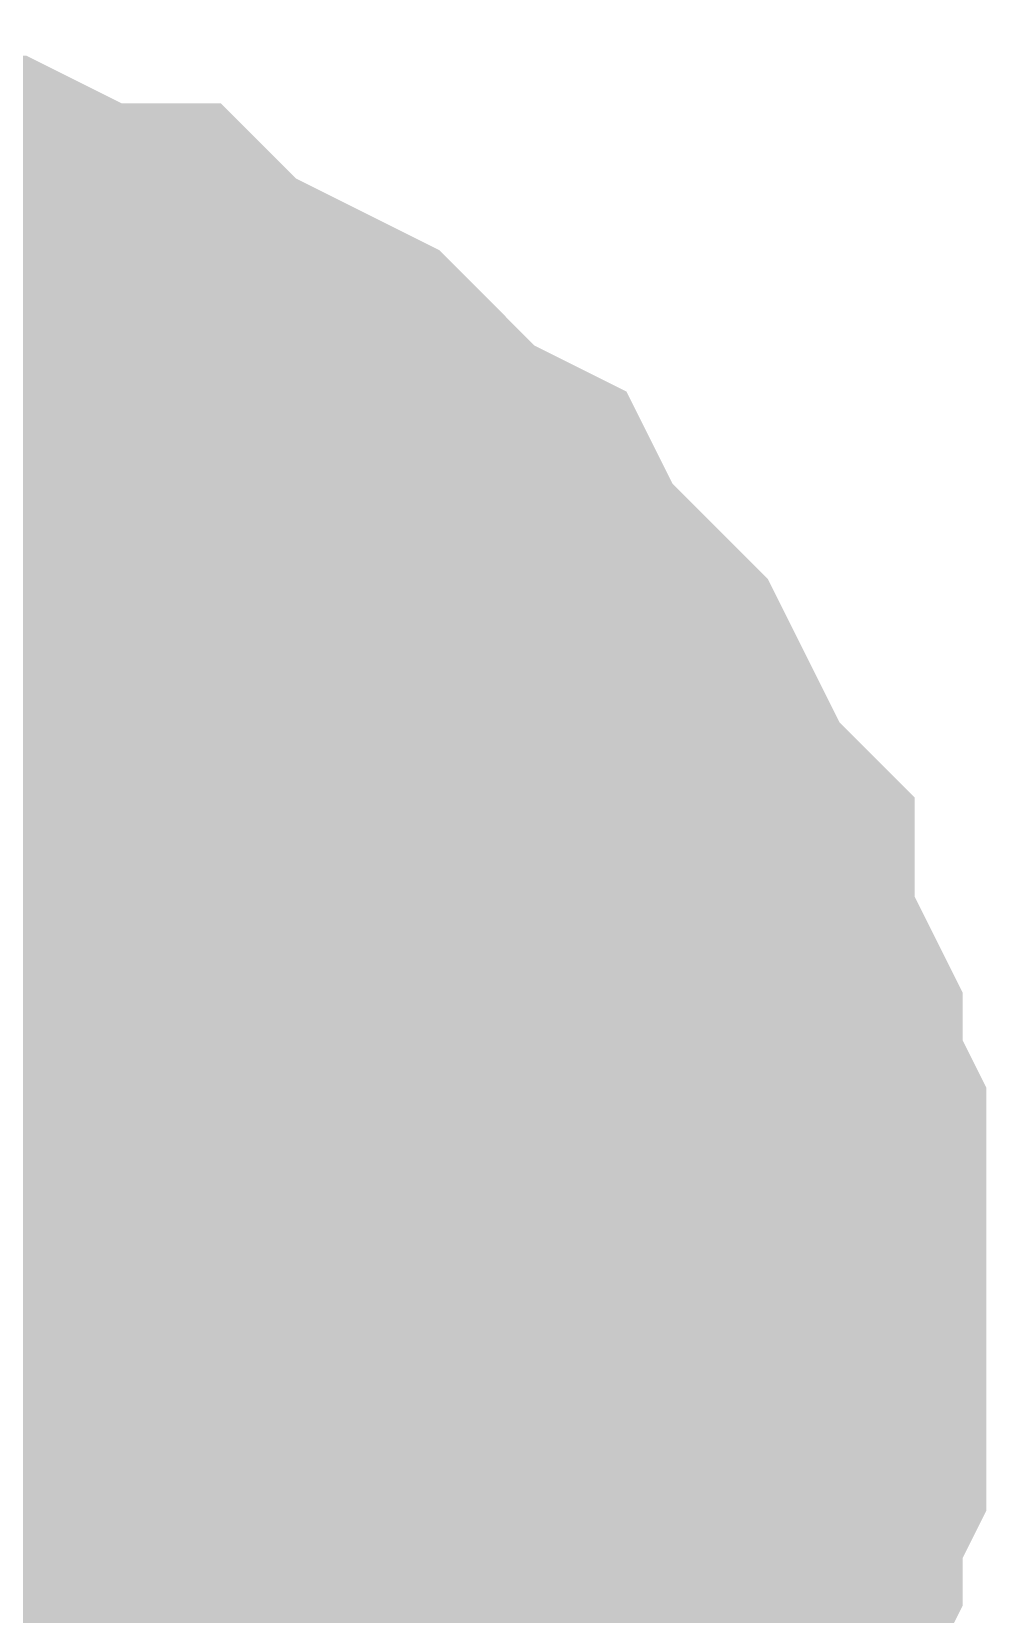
# Model space of a CAD drawing. Header units: inches. Extents: x 0 to 569, y 0 to 432.
# Drawn here: x 23.032 to 23.528, y 136.994 to 137.816 of the extents above; entities that cross this region are included whole.
import ezdxf

# ---------------------------------------------------------------- set-up
doc = ezdxf.new("R2010")
doc.units = ezdxf.units.IN
doc.layers.add('Sheet', color=255, linetype='Continuous')

msp = doc.modelspace()

# ---------------------------------------------------------------- linework, layer by layer
at = {"layer": 'Sheet'}
for points in [[(22.86992, 137.66602, 0.29972, 0.29972, 0), (22.89473, 137.66602, 0.29972, 0.29972, 0), (22.91953, 137.66602, 0.29972, 0.29972, 0), (22.94434, 137.66602, 0.29972, 0.29972, 0), (22.96914, 137.65361, 0.29972, 0.29972, 0), (22.99395, 137.65361, 0.29972, 0.29972, 0), (23.01875, 137.64121, 0.29972, 0.29972, 0), (23.04355, 137.62881, 0.29972, 0.29972, 0), (23.06836, 137.62881, 0.29972, 0.29972, 0), (23.08076, 137.61641, 0.29972, 0.29972, 0), (23.10557, 137.604, 0.29972, 0.29972, 0), (23.13037, 137.5916, 0.29972, 0.29972, 0), (23.15518, 137.5792, 0.29972, 0.29972, 0), (23.16758, 137.5668, 0.29972, 0.29972, 0), (23.19238, 137.54199, 0.29972, 0.29972, 0), (23.20479, 137.52959, 0.29972, 0.29972, 0), (23.22959, 137.51719, 0.29972, 0.29972, 0), (23.24199, 137.49238, 0.29972, 0.29972, 0), (23.25439, 137.47998, 0.29972, 0.29972, 0), (23.2792, 137.45518, 0.29972, 0.29972, 0), (23.2916, 137.44277, 0.29972, 0.29972, 0), (23.304, 137.41797, 0.29972, 0.29972, 0), (23.31641, 137.39316, 0.29972, 0.29972, 0), (23.32881, 137.36836, 0.29972, 0.29972, 0), (23.34121, 137.35596, 0.29972, 0.29972, 0), (23.34121, 137.33115, 0.29972, 0.29972, 0), (23.35361, 137.30635, 0.29972, 0.29972, 0), (23.36602, 137.28154, 0.29972, 0.29972, 0), (23.36602, 137.25674, 0.29972, 0.29972, 0), (23.37842, 137.23193, 0.29972, 0.29972, 0), (23.37842, 137.20713, 0.29972, 0.29972, 0), (23.37842, 137.18232, 0.29972, 0.29972, 0), (23.37842, 137.15752, 0.29972, 0.29972, 0)], [(22.86992, 137.66602, 0.29972, 0.29972, 0), (22.89473, 137.66602, 0.29972, 0.29972, 0), (22.91953, 137.66602, 0.29972, 0.29972, 0), (22.94434, 137.66602, 0.29972, 0.29972, 0), (22.96914, 137.65361, 0.29972, 0.29972, 0), (22.99395, 137.65361, 0.29972, 0.29972, 0), (23.01875, 137.64121, 0.29972, 0.29972, 0), (23.04355, 137.62881, 0.29972, 0.29972, 0), (23.06836, 137.62881, 0.29972, 0.29972, 0), (23.08076, 137.61641, 0.29972, 0.29972, 0), (23.10557, 137.604, 0.29972, 0.29972, 0), (23.13037, 137.5916, 0.29972, 0.29972, 0), (23.15518, 137.5792, 0.29972, 0.29972, 0), (23.16758, 137.5668, 0.29972, 0.29972, 0), (23.19238, 137.54199, 0.29972, 0.29972, 0), (23.20479, 137.52959, 0.29972, 0.29972, 0), (23.22959, 137.51719, 0.29972, 0.29972, 0), (23.24199, 137.49238, 0.29972, 0.29972, 0), (23.25439, 137.47998, 0.29972, 0.29972, 0), (23.2792, 137.45518, 0.29972, 0.29972, 0), (23.2916, 137.44277, 0.29972, 0.29972, 0), (23.304, 137.41797, 0.29972, 0.29972, 0), (23.31641, 137.39316, 0.29972, 0.29972, 0), (23.32881, 137.36836, 0.29972, 0.29972, 0), (23.34121, 137.35596, 0.29972, 0.29972, 0), (23.34121, 137.33115, 0.29972, 0.29972, 0), (23.35361, 137.30635, 0.29972, 0.29972, 0), (23.36602, 137.28154, 0.29972, 0.29972, 0), (23.36602, 137.25674, 0.29972, 0.29972, 0), (23.37842, 137.23193, 0.29972, 0.29972, 0), (23.37842, 137.20713, 0.29972, 0.29972, 0), (23.37842, 137.18232, 0.29972, 0.29972, 0), (23.37842, 137.15752, 0.29972, 0.29972, 0)], [(22.86992, 137.66602, 0.29972, 0.29972, 0), (22.89473, 137.66602, 0.29972, 0.29972, 0), (22.91953, 137.66602, 0.29972, 0.29972, 0), (22.94434, 137.66602, 0.29972, 0.29972, 0), (22.96914, 137.65361, 0.29972, 0.29972, 0), (22.99395, 137.65361, 0.29972, 0.29972, 0), (23.01875, 137.64121, 0.29972, 0.29972, 0), (23.04355, 137.62881, 0.29972, 0.29972, 0), (23.06836, 137.62881, 0.29972, 0.29972, 0), (23.08076, 137.61641, 0.29972, 0.29972, 0), (23.10557, 137.604, 0.29972, 0.29972, 0), (23.13037, 137.5916, 0.29972, 0.29972, 0), (23.15518, 137.5792, 0.29972, 0.29972, 0), (23.16758, 137.5668, 0.29972, 0.29972, 0), (23.19238, 137.54199, 0.29972, 0.29972, 0), (23.20479, 137.52959, 0.29972, 0.29972, 0), (23.22959, 137.51719, 0.29972, 0.29972, 0), (23.24199, 137.49238, 0.29972, 0.29972, 0), (23.25439, 137.47998, 0.29972, 0.29972, 0), (23.2792, 137.45518, 0.29972, 0.29972, 0), (23.2916, 137.44277, 0.29972, 0.29972, 0), (23.304, 137.41797, 0.29972, 0.29972, 0), (23.31641, 137.39316, 0.29972, 0.29972, 0), (23.32881, 137.36836, 0.29972, 0.29972, 0), (23.34121, 137.35596, 0.29972, 0.29972, 0), (23.34121, 137.33115, 0.29972, 0.29972, 0), (23.35361, 137.30635, 0.29972, 0.29972, 0), (23.36602, 137.28154, 0.29972, 0.29972, 0), (23.36602, 137.25674, 0.29972, 0.29972, 0), (23.37842, 137.23193, 0.29972, 0.29972, 0), (23.37842, 137.20713, 0.29972, 0.29972, 0), (23.37842, 137.18232, 0.29972, 0.29972, 0), (23.37842, 137.15752, 0.29972, 0.29972, 0)], [(22.86992, 137.66602, 0.29972, 0.29972, 0), (22.89473, 137.66602, 0.29972, 0.29972, 0), (22.91953, 137.66602, 0.29972, 0.29972, 0), (22.94434, 137.66602, 0.29972, 0.29972, 0), (22.96914, 137.65361, 0.29972, 0.29972, 0), (22.99395, 137.65361, 0.29972, 0.29972, 0), (23.01875, 137.64121, 0.29972, 0.29972, 0), (23.04355, 137.62881, 0.29972, 0.29972, 0), (23.06836, 137.62881, 0.29972, 0.29972, 0), (23.08076, 137.61641, 0.29972, 0.29972, 0), (23.10557, 137.604, 0.29972, 0.29972, 0), (23.13037, 137.5916, 0.29972, 0.29972, 0), (23.15518, 137.5792, 0.29972, 0.29972, 0), (23.16758, 137.5668, 0.29972, 0.29972, 0), (23.19238, 137.54199, 0.29972, 0.29972, 0), (23.20479, 137.52959, 0.29972, 0.29972, 0), (23.22959, 137.51719, 0.29972, 0.29972, 0), (23.24199, 137.49238, 0.29972, 0.29972, 0), (23.25439, 137.47998, 0.29972, 0.29972, 0), (23.2792, 137.45518, 0.29972, 0.29972, 0), (23.2916, 137.44277, 0.29972, 0.29972, 0), (23.304, 137.41797, 0.29972, 0.29972, 0), (23.31641, 137.39316, 0.29972, 0.29972, 0), (23.32881, 137.36836, 0.29972, 0.29972, 0), (23.34121, 137.35596, 0.29972, 0.29972, 0), (23.34121, 137.33115, 0.29972, 0.29972, 0), (23.35361, 137.30635, 0.29972, 0.29972, 0), (23.36602, 137.28154, 0.29972, 0.29972, 0), (23.36602, 137.25674, 0.29972, 0.29972, 0), (23.37842, 137.23193, 0.29972, 0.29972, 0), (23.37842, 137.20713, 0.29972, 0.29972, 0), (23.37842, 137.18232, 0.29972, 0.29972, 0), (23.37842, 137.15752, 0.29972, 0.29972, 0)], [(22.86992, 137.66602, 0.29972, 0.29972, 0), (22.89473, 137.66602, 0.29972, 0.29972, 0), (22.91953, 137.66602, 0.29972, 0.29972, 0), (22.94434, 137.66602, 0.29972, 0.29972, 0), (22.96914, 137.65361, 0.29972, 0.29972, 0), (22.99395, 137.65361, 0.29972, 0.29972, 0), (23.01875, 137.64121, 0.29972, 0.29972, 0), (23.04355, 137.62881, 0.29972, 0.29972, 0), (23.06836, 137.62881, 0.29972, 0.29972, 0), (23.08076, 137.61641, 0.29972, 0.29972, 0), (23.10557, 137.604, 0.29972, 0.29972, 0), (23.13037, 137.5916, 0.29972, 0.29972, 0), (23.15518, 137.5792, 0.29972, 0.29972, 0), (23.16758, 137.5668, 0.29972, 0.29972, 0), (23.19238, 137.54199, 0.29972, 0.29972, 0), (23.20479, 137.52959, 0.29972, 0.29972, 0), (23.22959, 137.51719, 0.29972, 0.29972, 0), (23.24199, 137.49238, 0.29972, 0.29972, 0), (23.25439, 137.47998, 0.29972, 0.29972, 0), (23.2792, 137.45518, 0.29972, 0.29972, 0), (23.2916, 137.44277, 0.29972, 0.29972, 0), (23.304, 137.41797, 0.29972, 0.29972, 0), (23.31641, 137.39316, 0.29972, 0.29972, 0), (23.32881, 137.36836, 0.29972, 0.29972, 0), (23.34121, 137.35596, 0.29972, 0.29972, 0), (23.34121, 137.33115, 0.29972, 0.29972, 0), (23.35361, 137.30635, 0.29972, 0.29972, 0), (23.36602, 137.28154, 0.29972, 0.29972, 0), (23.36602, 137.25674, 0.29972, 0.29972, 0), (23.37842, 137.23193, 0.29972, 0.29972, 0), (23.37842, 137.20713, 0.29972, 0.29972, 0), (23.37842, 137.18232, 0.29972, 0.29972, 0), (23.37842, 137.15752, 0.29972, 0.29972, 0)], [(22.96914, 137.65361, 0.09906, 0.09906, 0), (22.99395, 137.65361, 0.09906, 0.09906, 0), (23.01875, 137.64121, 0.09906, 0.09906, 0), (23.04355, 137.62881, 0.09906, 0.09906, 0), (23.06836, 137.62881, 0.09906, 0.09906, 0), (23.08076, 137.61641, 0.09906, 0.09906, 0), (23.10557, 137.604, 0.09906, 0.09906, 0), (23.13037, 137.5916, 0.09906, 0.09906, 0), (23.15518, 137.5792, 0.09906, 0.09906, 0), (23.16758, 137.5668, 0.09906, 0.09906, 0), (23.19238, 137.54199, 0.09906, 0.09906, 0), (23.20479, 137.52959, 0.09906, 0.09906, 0), (23.22959, 137.51719, 0.09906, 0.09906, 0), (23.24199, 137.49238, 0.09906, 0.09906, 0), (23.25439, 137.47998, 0.09906, 0.09906, 0), (23.2792, 137.45518, 0.09906, 0.09906, 0), (23.2916, 137.44277, 0.09906, 0.09906, 0), (23.304, 137.41797, 0.09906, 0.09906, 0), (23.31641, 137.39316, 0.09906, 0.09906, 0), (23.32881, 137.36836, 0.09906, 0.09906, 0), (23.34121, 137.35596, 0.09906, 0.09906, 0), (23.34121, 137.33115, 0.09906, 0.09906, 0), (23.35361, 137.30635, 0.09906, 0.09906, 0), (23.36602, 137.28154, 0.09906, 0.09906, 0), (23.36602, 137.25674, 0.09906, 0.09906, 0), (23.37842, 137.23193, 0.09906, 0.09906, 0), (23.37842, 137.20713, 0.09906, 0.09906, 0), (23.37842, 137.18232, 0.09906, 0.09906, 0), (23.37842, 137.15752, 0.09906, 0.09906, 0)], [(22.96914, 137.65361, 0.09906, 0.09906, 0), (22.99395, 137.65361, 0.09906, 0.09906, 0), (23.01875, 137.64121, 0.09906, 0.09906, 0), (23.04355, 137.62881, 0.09906, 0.09906, 0), (23.06836, 137.62881, 0.09906, 0.09906, 0), (23.08076, 137.61641, 0.09906, 0.09906, 0), (23.10557, 137.604, 0.09906, 0.09906, 0), (23.13037, 137.5916, 0.09906, 0.09906, 0), (23.15518, 137.5792, 0.09906, 0.09906, 0), (23.16758, 137.5668, 0.09906, 0.09906, 0), (23.19238, 137.54199, 0.09906, 0.09906, 0), (23.20479, 137.52959, 0.09906, 0.09906, 0), (23.22959, 137.51719, 0.09906, 0.09906, 0), (23.24199, 137.49238, 0.09906, 0.09906, 0), (23.25439, 137.47998, 0.09906, 0.09906, 0), (23.2792, 137.45518, 0.09906, 0.09906, 0), (23.2916, 137.44277, 0.09906, 0.09906, 0), (23.304, 137.41797, 0.09906, 0.09906, 0), (23.31641, 137.39316, 0.09906, 0.09906, 0), (23.32881, 137.36836, 0.09906, 0.09906, 0), (23.34121, 137.35596, 0.09906, 0.09906, 0), (23.34121, 137.33115, 0.09906, 0.09906, 0), (23.35361, 137.30635, 0.09906, 0.09906, 0), (23.36602, 137.28154, 0.09906, 0.09906, 0), (23.36602, 137.25674, 0.09906, 0.09906, 0), (23.37842, 137.23193, 0.09906, 0.09906, 0), (23.37842, 137.20713, 0.09906, 0.09906, 0), (23.37842, 137.18232, 0.09906, 0.09906, 0), (23.37842, 137.15752, 0.09906, 0.09906, 0)], [(22.96914, 137.65361, 0.09906, 0.09906, 0), (22.99395, 137.65361, 0.09906, 0.09906, 0), (23.01875, 137.64121, 0.09906, 0.09906, 0), (23.04355, 137.62881, 0.09906, 0.09906, 0), (23.06836, 137.62881, 0.09906, 0.09906, 0), (23.08076, 137.61641, 0.09906, 0.09906, 0), (23.10557, 137.604, 0.09906, 0.09906, 0), (23.13037, 137.5916, 0.09906, 0.09906, 0), (23.15518, 137.5792, 0.09906, 0.09906, 0), (23.16758, 137.5668, 0.09906, 0.09906, 0), (23.19238, 137.54199, 0.09906, 0.09906, 0), (23.20479, 137.52959, 0.09906, 0.09906, 0), (23.22959, 137.51719, 0.09906, 0.09906, 0), (23.24199, 137.49238, 0.09906, 0.09906, 0), (23.25439, 137.47998, 0.09906, 0.09906, 0), (23.2792, 137.45518, 0.09906, 0.09906, 0), (23.2916, 137.44277, 0.09906, 0.09906, 0), (23.304, 137.41797, 0.09906, 0.09906, 0), (23.31641, 137.39316, 0.09906, 0.09906, 0), (23.32881, 137.36836, 0.09906, 0.09906, 0), (23.34121, 137.35596, 0.09906, 0.09906, 0), (23.34121, 137.33115, 0.09906, 0.09906, 0), (23.35361, 137.30635, 0.09906, 0.09906, 0), (23.36602, 137.28154, 0.09906, 0.09906, 0), (23.36602, 137.25674, 0.09906, 0.09906, 0), (23.37842, 137.23193, 0.09906, 0.09906, 0), (23.37842, 137.20713, 0.09906, 0.09906, 0), (23.37842, 137.18232, 0.09906, 0.09906, 0), (23.37842, 137.15752, 0.09906, 0.09906, 0)], [(22.96914, 137.65361, 0.09906, 0.09906, 0), (22.99395, 137.65361, 0.09906, 0.09906, 0), (23.01875, 137.64121, 0.09906, 0.09906, 0), (23.04355, 137.62881, 0.09906, 0.09906, 0), (23.06836, 137.62881, 0.09906, 0.09906, 0), (23.08076, 137.61641, 0.09906, 0.09906, 0), (23.10557, 137.604, 0.09906, 0.09906, 0), (23.13037, 137.5916, 0.09906, 0.09906, 0), (23.15518, 137.5792, 0.09906, 0.09906, 0), (23.16758, 137.5668, 0.09906, 0.09906, 0), (23.19238, 137.54199, 0.09906, 0.09906, 0), (23.20479, 137.52959, 0.09906, 0.09906, 0), (23.22959, 137.51719, 0.09906, 0.09906, 0), (23.24199, 137.49238, 0.09906, 0.09906, 0), (23.25439, 137.47998, 0.09906, 0.09906, 0), (23.2792, 137.45518, 0.09906, 0.09906, 0), (23.2916, 137.44277, 0.09906, 0.09906, 0), (23.304, 137.41797, 0.09906, 0.09906, 0), (23.31641, 137.39316, 0.09906, 0.09906, 0), (23.32881, 137.36836, 0.09906, 0.09906, 0), (23.34121, 137.35596, 0.09906, 0.09906, 0), (23.34121, 137.33115, 0.09906, 0.09906, 0), (23.35361, 137.30635, 0.09906, 0.09906, 0), (23.36602, 137.28154, 0.09906, 0.09906, 0), (23.36602, 137.25674, 0.09906, 0.09906, 0), (23.37842, 137.23193, 0.09906, 0.09906, 0), (23.37842, 137.20713, 0.09906, 0.09906, 0), (23.37842, 137.18232, 0.09906, 0.09906, 0), (23.37842, 137.15752, 0.09906, 0.09906, 0)], [(22.96914, 137.65361, 0.09906, 0.09906, 0), (22.99395, 137.65361, 0.09906, 0.09906, 0), (23.01875, 137.64121, 0.09906, 0.09906, 0), (23.04355, 137.62881, 0.09906, 0.09906, 0), (23.06836, 137.62881, 0.09906, 0.09906, 0), (23.08076, 137.61641, 0.09906, 0.09906, 0), (23.10557, 137.604, 0.09906, 0.09906, 0), (23.13037, 137.5916, 0.09906, 0.09906, 0), (23.15518, 137.5792, 0.09906, 0.09906, 0), (23.16758, 137.5668, 0.09906, 0.09906, 0), (23.19238, 137.54199, 0.09906, 0.09906, 0), (23.20479, 137.52959, 0.09906, 0.09906, 0), (23.22959, 137.51719, 0.09906, 0.09906, 0), (23.24199, 137.49238, 0.09906, 0.09906, 0), (23.25439, 137.47998, 0.09906, 0.09906, 0), (23.2792, 137.45518, 0.09906, 0.09906, 0), (23.2916, 137.44277, 0.09906, 0.09906, 0), (23.304, 137.41797, 0.09906, 0.09906, 0), (23.31641, 137.39316, 0.09906, 0.09906, 0), (23.32881, 137.36836, 0.09906, 0.09906, 0), (23.34121, 137.35596, 0.09906, 0.09906, 0), (23.34121, 137.33115, 0.09906, 0.09906, 0), (23.35361, 137.30635, 0.09906, 0.09906, 0), (23.36602, 137.28154, 0.09906, 0.09906, 0), (23.36602, 137.25674, 0.09906, 0.09906, 0), (23.37842, 137.23193, 0.09906, 0.09906, 0), (23.37842, 137.20713, 0.09906, 0.09906, 0), (23.37842, 137.18232, 0.09906, 0.09906, 0), (23.37842, 137.15752, 0.09906, 0.09906, 0)], [(23.37842, 137.15752, 0.29972, 0.29972, 0), (23.37842, 137.13271, 0.29972, 0.29972, 0), (23.37842, 137.10791, 0.29972, 0.29972, 0), (23.37842, 137.08311, 0.29972, 0.29972, 0), (23.36602, 137.0583, 0.29972, 0.29972, 0), (23.36602, 137.0335, 0.29972, 0.29972, 0), (23.35361, 137.00869, 0.29972, 0.29972, 0), (23.34121, 136.98389, 0.29972, 0.29972, 0), (23.34121, 136.95908, 0.29972, 0.29972, 0), (23.32881, 136.93428, 0.29972, 0.29972, 0), (23.31641, 136.90947, 0.29972, 0.29972, 0), (23.304, 136.89707, 0.29972, 0.29972, 0), (23.2916, 136.87227, 0.29972, 0.29972, 0), (23.2792, 136.84746, 0.29972, 0.29972, 0), (23.25439, 136.83506, 0.29972, 0.29972, 0)], [(23.37842, 137.15752, 0.29972, 0.29972, 0), (23.37842, 137.13271, 0.29972, 0.29972, 0), (23.37842, 137.10791, 0.29972, 0.29972, 0), (23.37842, 137.08311, 0.29972, 0.29972, 0), (23.36602, 137.0583, 0.29972, 0.29972, 0), (23.36602, 137.0335, 0.29972, 0.29972, 0), (23.35361, 137.00869, 0.29972, 0.29972, 0), (23.34121, 136.98389, 0.29972, 0.29972, 0), (23.34121, 136.95908, 0.29972, 0.29972, 0), (23.32881, 136.93428, 0.29972, 0.29972, 0), (23.31641, 136.90947, 0.29972, 0.29972, 0), (23.304, 136.89707, 0.29972, 0.29972, 0), (23.2916, 136.87227, 0.29972, 0.29972, 0), (23.2792, 136.84746, 0.29972, 0.29972, 0), (23.25439, 136.83506, 0.29972, 0.29972, 0)], [(23.37842, 137.15752, 0.29972, 0.29972, 0), (23.37842, 137.13271, 0.29972, 0.29972, 0), (23.37842, 137.10791, 0.29972, 0.29972, 0), (23.37842, 137.08311, 0.29972, 0.29972, 0), (23.36602, 137.0583, 0.29972, 0.29972, 0), (23.36602, 137.0335, 0.29972, 0.29972, 0), (23.35361, 137.00869, 0.29972, 0.29972, 0), (23.34121, 136.98389, 0.29972, 0.29972, 0), (23.34121, 136.95908, 0.29972, 0.29972, 0), (23.32881, 136.93428, 0.29972, 0.29972, 0), (23.31641, 136.90947, 0.29972, 0.29972, 0), (23.304, 136.89707, 0.29972, 0.29972, 0), (23.2916, 136.87227, 0.29972, 0.29972, 0), (23.2792, 136.84746, 0.29972, 0.29972, 0), (23.25439, 136.83506, 0.29972, 0.29972, 0)], [(23.37842, 137.15752, 0.29972, 0.29972, 0), (23.37842, 137.13271, 0.29972, 0.29972, 0), (23.37842, 137.10791, 0.29972, 0.29972, 0), (23.37842, 137.08311, 0.29972, 0.29972, 0), (23.36602, 137.0583, 0.29972, 0.29972, 0), (23.36602, 137.0335, 0.29972, 0.29972, 0), (23.35361, 137.00869, 0.29972, 0.29972, 0), (23.34121, 136.98389, 0.29972, 0.29972, 0), (23.34121, 136.95908, 0.29972, 0.29972, 0), (23.32881, 136.93428, 0.29972, 0.29972, 0), (23.31641, 136.90947, 0.29972, 0.29972, 0), (23.304, 136.89707, 0.29972, 0.29972, 0), (23.2916, 136.87227, 0.29972, 0.29972, 0), (23.2792, 136.84746, 0.29972, 0.29972, 0), (23.25439, 136.83506, 0.29972, 0.29972, 0)], [(23.37842, 137.15752, 0.29972, 0.29972, 0), (23.37842, 137.13271, 0.29972, 0.29972, 0), (23.37842, 137.10791, 0.29972, 0.29972, 0), (23.37842, 137.08311, 0.29972, 0.29972, 0), (23.36602, 137.0583, 0.29972, 0.29972, 0), (23.36602, 137.0335, 0.29972, 0.29972, 0), (23.35361, 137.00869, 0.29972, 0.29972, 0), (23.34121, 136.98389, 0.29972, 0.29972, 0), (23.34121, 136.95908, 0.29972, 0.29972, 0), (23.32881, 136.93428, 0.29972, 0.29972, 0), (23.31641, 136.90947, 0.29972, 0.29972, 0), (23.304, 136.89707, 0.29972, 0.29972, 0), (23.2916, 136.87227, 0.29972, 0.29972, 0), (23.2792, 136.84746, 0.29972, 0.29972, 0), (23.25439, 136.83506, 0.29972, 0.29972, 0)], [(23.37842, 137.15752, 0.29972, 0.29972, 0), (23.37842, 137.15752, 0.29972, 0.29972, 0), (23.37842, 137.15752, 0.29972, 0.29972, 0), (23.37842, 137.15752, 0.29972, 0.29972, 0), (23.37842, 137.15752, 0.29972, 0.29972, 0), (23.37842, 137.15752, 0.29972, 0.29972, 0), (23.37842, 137.15752, 0.29972, 0.29972, 0), (23.37842, 137.15752, 0.29972, 0.29972, 0), (23.37842, 137.15752, 0.29972, 0.29972, 0), (23.37842, 137.15752, 0.29972, 0.29972, 0), (23.37842, 137.15752, 0.29972, 0.29972, 0), (23.37842, 137.15752, 0.29972, 0.29972, 0), (23.37842, 137.15752, 0.29972, 0.29972, 0), (23.37842, 137.15752, 0.29972, 0.29972, 0), (23.37842, 137.15752, 0.29972, 0.29972, 0), (23.37842, 137.15752, 0.29972, 0.29972, 0), (23.37842, 137.15752, 0.29972, 0.29972, 0), (23.37842, 137.15752, 0.29972, 0.29972, 0), (23.37842, 137.15752, 0.29972, 0.29972, 0), (23.37842, 137.15752, 0.29972, 0.29972, 0), (23.37842, 137.15752, 0.29972, 0.29972, 0), (23.37842, 137.15752, 0.29972, 0.29972, 0), (23.37842, 137.15752, 0.29972, 0.29972, 0), (23.37842, 137.15752, 0.29972, 0.29972, 0), (23.37842, 137.15752, 0.29972, 0.29972, 0), (23.37842, 137.15752, 0.29972, 0.29972, 0), (23.37842, 137.15752, 0.29972, 0.29972, 0), (23.37842, 137.15752, 0.29972, 0.29972, 0), (23.37842, 137.15752, 0.29972, 0.29972, 0), (23.37842, 137.15752, 0.29972, 0.29972, 0), (23.37842, 137.15752, 0.29972, 0.29972, 0), (23.37842, 137.15752, 0.29972, 0.29972, 0), (23.37842, 137.15752, 0.29972, 0.29972, 0)], [(23.37842, 137.15752, 0.29972, 0.29972, 0), (23.37842, 137.15752, 0.29972, 0.29972, 0)], [(23.37842, 137.15752, 0.29972, 0.29972, 0), (23.37842, 137.15752, 0.29972, 0.29972, 0), (23.37842, 137.15752, 0.29972, 0.29972, 0), (23.37842, 137.15752, 0.29972, 0.29972, 0), (23.37842, 137.15752, 0.29972, 0.29972, 0), (23.37842, 137.15752, 0.29972, 0.29972, 0), (23.37842, 137.15752, 0.29972, 0.29972, 0), (23.37842, 137.15752, 0.29972, 0.29972, 0), (23.37842, 137.15752, 0.29972, 0.29972, 0), (23.37842, 137.15752, 0.29972, 0.29972, 0), (23.37842, 137.15752, 0.29972, 0.29972, 0), (23.37842, 137.15752, 0.29972, 0.29972, 0), (23.37842, 137.15752, 0.29972, 0.29972, 0), (23.37842, 137.15752, 0.29972, 0.29972, 0), (23.37842, 137.15752, 0.29972, 0.29972, 0), (23.37842, 137.15752, 0.29972, 0.29972, 0), (23.37842, 137.15752, 0.29972, 0.29972, 0), (23.37842, 137.15752, 0.29972, 0.29972, 0), (23.37842, 137.15752, 0.29972, 0.29972, 0), (23.37842, 137.15752, 0.29972, 0.29972, 0), (23.37842, 137.15752, 0.29972, 0.29972, 0), (23.37842, 137.15752, 0.29972, 0.29972, 0), (23.37842, 137.15752, 0.29972, 0.29972, 0), (23.37842, 137.15752, 0.29972, 0.29972, 0), (23.37842, 137.15752, 0.29972, 0.29972, 0), (23.37842, 137.15752, 0.29972, 0.29972, 0), (23.37842, 137.15752, 0.29972, 0.29972, 0), (23.37842, 137.15752, 0.29972, 0.29972, 0), (23.37842, 137.15752, 0.29972, 0.29972, 0), (23.37842, 137.15752, 0.29972, 0.29972, 0), (23.37842, 137.15752, 0.29972, 0.29972, 0), (23.37842, 137.15752, 0.29972, 0.29972, 0), (23.37842, 137.15752, 0.29972, 0.29972, 0)], [(23.37842, 137.15752, 0.29972, 0.29972, 0), (23.37842, 137.15752, 0.29972, 0.29972, 0)], [(23.37842, 137.15752, 0.29972, 0.29972, 0), (23.37842, 137.15752, 0.29972, 0.29972, 0), (23.37842, 137.15752, 0.29972, 0.29972, 0), (23.37842, 137.15752, 0.29972, 0.29972, 0), (23.37842, 137.15752, 0.29972, 0.29972, 0), (23.37842, 137.15752, 0.29972, 0.29972, 0), (23.37842, 137.15752, 0.29972, 0.29972, 0), (23.37842, 137.15752, 0.29972, 0.29972, 0), (23.37842, 137.15752, 0.29972, 0.29972, 0), (23.37842, 137.15752, 0.29972, 0.29972, 0), (23.37842, 137.15752, 0.29972, 0.29972, 0), (23.37842, 137.15752, 0.29972, 0.29972, 0), (23.37842, 137.15752, 0.29972, 0.29972, 0), (23.37842, 137.15752, 0.29972, 0.29972, 0), (23.37842, 137.15752, 0.29972, 0.29972, 0), (23.37842, 137.15752, 0.29972, 0.29972, 0), (23.37842, 137.15752, 0.29972, 0.29972, 0), (23.37842, 137.15752, 0.29972, 0.29972, 0), (23.37842, 137.15752, 0.29972, 0.29972, 0), (23.37842, 137.15752, 0.29972, 0.29972, 0), (23.37842, 137.15752, 0.29972, 0.29972, 0), (23.37842, 137.15752, 0.29972, 0.29972, 0), (23.37842, 137.15752, 0.29972, 0.29972, 0), (23.37842, 137.15752, 0.29972, 0.29972, 0), (23.37842, 137.15752, 0.29972, 0.29972, 0), (23.37842, 137.15752, 0.29972, 0.29972, 0), (23.37842, 137.15752, 0.29972, 0.29972, 0), (23.37842, 137.15752, 0.29972, 0.29972, 0), (23.37842, 137.15752, 0.29972, 0.29972, 0), (23.37842, 137.15752, 0.29972, 0.29972, 0), (23.37842, 137.15752, 0.29972, 0.29972, 0), (23.37842, 137.15752, 0.29972, 0.29972, 0), (23.37842, 137.15752, 0.29972, 0.29972, 0)], [(23.37842, 137.15752, 0.29972, 0.29972, 0), (23.37842, 137.15752, 0.29972, 0.29972, 0)], [(23.37842, 137.15752, 0.29972, 0.29972, 0), (23.37842, 137.15752, 0.29972, 0.29972, 0), (23.37842, 137.15752, 0.29972, 0.29972, 0), (23.37842, 137.15752, 0.29972, 0.29972, 0), (23.37842, 137.15752, 0.29972, 0.29972, 0), (23.37842, 137.15752, 0.29972, 0.29972, 0), (23.37842, 137.15752, 0.29972, 0.29972, 0), (23.37842, 137.15752, 0.29972, 0.29972, 0), (23.37842, 137.15752, 0.29972, 0.29972, 0), (23.37842, 137.15752, 0.29972, 0.29972, 0), (23.37842, 137.15752, 0.29972, 0.29972, 0), (23.37842, 137.15752, 0.29972, 0.29972, 0), (23.37842, 137.15752, 0.29972, 0.29972, 0), (23.37842, 137.15752, 0.29972, 0.29972, 0), (23.37842, 137.15752, 0.29972, 0.29972, 0), (23.37842, 137.15752, 0.29972, 0.29972, 0), (23.37842, 137.15752, 0.29972, 0.29972, 0), (23.37842, 137.15752, 0.29972, 0.29972, 0), (23.37842, 137.15752, 0.29972, 0.29972, 0), (23.37842, 137.15752, 0.29972, 0.29972, 0), (23.37842, 137.15752, 0.29972, 0.29972, 0), (23.37842, 137.15752, 0.29972, 0.29972, 0), (23.37842, 137.15752, 0.29972, 0.29972, 0), (23.37842, 137.15752, 0.29972, 0.29972, 0), (23.37842, 137.15752, 0.29972, 0.29972, 0), (23.37842, 137.15752, 0.29972, 0.29972, 0), (23.37842, 137.15752, 0.29972, 0.29972, 0), (23.37842, 137.15752, 0.29972, 0.29972, 0), (23.37842, 137.15752, 0.29972, 0.29972, 0), (23.37842, 137.15752, 0.29972, 0.29972, 0), (23.37842, 137.15752, 0.29972, 0.29972, 0), (23.37842, 137.15752, 0.29972, 0.29972, 0), (23.37842, 137.15752, 0.29972, 0.29972, 0)], [(23.37842, 137.15752, 0.29972, 0.29972, 0), (23.37842, 137.15752, 0.29972, 0.29972, 0)], [(23.37842, 137.15752, 0.29972, 0.29972, 0), (23.37842, 137.15752, 0.29972, 0.29972, 0), (23.37842, 137.15752, 0.29972, 0.29972, 0), (23.37842, 137.15752, 0.29972, 0.29972, 0), (23.37842, 137.15752, 0.29972, 0.29972, 0), (23.37842, 137.15752, 0.29972, 0.29972, 0), (23.37842, 137.15752, 0.29972, 0.29972, 0), (23.37842, 137.15752, 0.29972, 0.29972, 0), (23.37842, 137.15752, 0.29972, 0.29972, 0), (23.37842, 137.15752, 0.29972, 0.29972, 0), (23.37842, 137.15752, 0.29972, 0.29972, 0), (23.37842, 137.15752, 0.29972, 0.29972, 0), (23.37842, 137.15752, 0.29972, 0.29972, 0), (23.37842, 137.15752, 0.29972, 0.29972, 0), (23.37842, 137.15752, 0.29972, 0.29972, 0), (23.37842, 137.15752, 0.29972, 0.29972, 0), (23.37842, 137.15752, 0.29972, 0.29972, 0), (23.37842, 137.15752, 0.29972, 0.29972, 0), (23.37842, 137.15752, 0.29972, 0.29972, 0), (23.37842, 137.15752, 0.29972, 0.29972, 0), (23.37842, 137.15752, 0.29972, 0.29972, 0), (23.37842, 137.15752, 0.29972, 0.29972, 0), (23.37842, 137.15752, 0.29972, 0.29972, 0), (23.37842, 137.15752, 0.29972, 0.29972, 0), (23.37842, 137.15752, 0.29972, 0.29972, 0), (23.37842, 137.15752, 0.29972, 0.29972, 0), (23.37842, 137.15752, 0.29972, 0.29972, 0), (23.37842, 137.15752, 0.29972, 0.29972, 0), (23.37842, 137.15752, 0.29972, 0.29972, 0), (23.37842, 137.15752, 0.29972, 0.29972, 0), (23.37842, 137.15752, 0.29972, 0.29972, 0), (23.37842, 137.15752, 0.29972, 0.29972, 0), (23.37842, 137.15752, 0.29972, 0.29972, 0)], [(23.37842, 137.15752, 0.29972, 0.29972, 0), (23.37842, 137.15752, 0.29972, 0.29972, 0)], [(23.37842, 137.15752, 0.09906, 0.09906, 0), (23.37842, 137.13271, 0.09906, 0.09906, 0), (23.37842, 137.10791, 0.09906, 0.09906, 0), (23.37842, 137.08311, 0.09906, 0.09906, 0), (23.36602, 137.0583, 0.09906, 0.09906, 0), (23.36602, 137.0335, 0.09906, 0.09906, 0), (23.35361, 137.00869, 0.09906, 0.09906, 0), (23.34121, 136.98389, 0.09906, 0.09906, 0), (23.34121, 136.95908, 0.09906, 0.09906, 0), (23.32881, 136.93428, 0.09906, 0.09906, 0)], [(23.37842, 137.15752, 0.09906, 0.09906, 0), (23.37842, 137.13271, 0.09906, 0.09906, 0), (23.37842, 137.10791, 0.09906, 0.09906, 0), (23.37842, 137.08311, 0.09906, 0.09906, 0), (23.36602, 137.0583, 0.09906, 0.09906, 0), (23.36602, 137.0335, 0.09906, 0.09906, 0), (23.35361, 137.00869, 0.09906, 0.09906, 0), (23.34121, 136.98389, 0.09906, 0.09906, 0), (23.34121, 136.95908, 0.09906, 0.09906, 0), (23.32881, 136.93428, 0.09906, 0.09906, 0)], [(23.37842, 137.15752, 0.09906, 0.09906, 0), (23.37842, 137.13271, 0.09906, 0.09906, 0), (23.37842, 137.10791, 0.09906, 0.09906, 0), (23.37842, 137.08311, 0.09906, 0.09906, 0), (23.36602, 137.0583, 0.09906, 0.09906, 0), (23.36602, 137.0335, 0.09906, 0.09906, 0), (23.35361, 137.00869, 0.09906, 0.09906, 0), (23.34121, 136.98389, 0.09906, 0.09906, 0), (23.34121, 136.95908, 0.09906, 0.09906, 0), (23.32881, 136.93428, 0.09906, 0.09906, 0)], [(23.37842, 137.15752, 0.09906, 0.09906, 0), (23.37842, 137.13271, 0.09906, 0.09906, 0), (23.37842, 137.10791, 0.09906, 0.09906, 0), (23.37842, 137.08311, 0.09906, 0.09906, 0), (23.36602, 137.0583, 0.09906, 0.09906, 0), (23.36602, 137.0335, 0.09906, 0.09906, 0), (23.35361, 137.00869, 0.09906, 0.09906, 0), (23.34121, 136.98389, 0.09906, 0.09906, 0), (23.34121, 136.95908, 0.09906, 0.09906, 0), (23.32881, 136.93428, 0.09906, 0.09906, 0)], [(23.37842, 137.15752, 0.09906, 0.09906, 0), (23.37842, 137.13271, 0.09906, 0.09906, 0), (23.37842, 137.10791, 0.09906, 0.09906, 0), (23.37842, 137.08311, 0.09906, 0.09906, 0), (23.36602, 137.0583, 0.09906, 0.09906, 0), (23.36602, 137.0335, 0.09906, 0.09906, 0), (23.35361, 137.00869, 0.09906, 0.09906, 0), (23.34121, 136.98389, 0.09906, 0.09906, 0), (23.34121, 136.95908, 0.09906, 0.09906, 0), (23.32881, 136.93428, 0.09906, 0.09906, 0)], [(23.37842, 137.15752, 0.09906, 0.09906, 0), (23.37842, 137.15752, 0.09906, 0.09906, 0), (23.37842, 137.15752, 0.09906, 0.09906, 0), (23.37842, 137.15752, 0.09906, 0.09906, 0), (23.37842, 137.15752, 0.09906, 0.09906, 0), (23.37842, 137.15752, 0.09906, 0.09906, 0), (23.37842, 137.15752, 0.09906, 0.09906, 0), (23.37842, 137.15752, 0.09906, 0.09906, 0), (23.37842, 137.15752, 0.09906, 0.09906, 0), (23.37842, 137.15752, 0.09906, 0.09906, 0), (23.37842, 137.15752, 0.09906, 0.09906, 0), (23.37842, 137.15752, 0.09906, 0.09906, 0), (23.37842, 137.15752, 0.09906, 0.09906, 0), (23.37842, 137.15752, 0.09906, 0.09906, 0), (23.37842, 137.15752, 0.09906, 0.09906, 0), (23.37842, 137.15752, 0.09906, 0.09906, 0), (23.37842, 137.15752, 0.09906, 0.09906, 0), (23.37842, 137.15752, 0.09906, 0.09906, 0), (23.37842, 137.15752, 0.09906, 0.09906, 0), (23.37842, 137.15752, 0.09906, 0.09906, 0), (23.37842, 137.15752, 0.09906, 0.09906, 0), (23.37842, 137.15752, 0.09906, 0.09906, 0), (23.37842, 137.15752, 0.09906, 0.09906, 0), (23.37842, 137.15752, 0.09906, 0.09906, 0), (23.37842, 137.15752, 0.09906, 0.09906, 0), (23.37842, 137.15752, 0.09906, 0.09906, 0), (23.37842, 137.15752, 0.09906, 0.09906, 0), (23.37842, 137.15752, 0.09906, 0.09906, 0), (23.37842, 137.15752, 0.09906, 0.09906, 0), (23.37842, 137.15752, 0.09906, 0.09906, 0), (23.37842, 137.15752, 0.09906, 0.09906, 0), (23.37842, 137.15752, 0.09906, 0.09906, 0), (23.37842, 137.15752, 0.09906, 0.09906, 0)], [(23.37842, 137.15752, 0.09906, 0.09906, 0), (23.37842, 137.15752, 0.09906, 0.09906, 0)], [(23.37842, 137.15752, 0.09906, 0.09906, 0), (23.37842, 137.15752, 0.09906, 0.09906, 0), (23.37842, 137.15752, 0.09906, 0.09906, 0), (23.37842, 137.15752, 0.09906, 0.09906, 0), (23.37842, 137.15752, 0.09906, 0.09906, 0), (23.37842, 137.15752, 0.09906, 0.09906, 0), (23.37842, 137.15752, 0.09906, 0.09906, 0), (23.37842, 137.15752, 0.09906, 0.09906, 0), (23.37842, 137.15752, 0.09906, 0.09906, 0), (23.37842, 137.15752, 0.09906, 0.09906, 0), (23.37842, 137.15752, 0.09906, 0.09906, 0), (23.37842, 137.15752, 0.09906, 0.09906, 0), (23.37842, 137.15752, 0.09906, 0.09906, 0), (23.37842, 137.15752, 0.09906, 0.09906, 0), (23.37842, 137.15752, 0.09906, 0.09906, 0), (23.37842, 137.15752, 0.09906, 0.09906, 0), (23.37842, 137.15752, 0.09906, 0.09906, 0), (23.37842, 137.15752, 0.09906, 0.09906, 0), (23.37842, 137.15752, 0.09906, 0.09906, 0), (23.37842, 137.15752, 0.09906, 0.09906, 0), (23.37842, 137.15752, 0.09906, 0.09906, 0), (23.37842, 137.15752, 0.09906, 0.09906, 0), (23.37842, 137.15752, 0.09906, 0.09906, 0), (23.37842, 137.15752, 0.09906, 0.09906, 0), (23.37842, 137.15752, 0.09906, 0.09906, 0), (23.37842, 137.15752, 0.09906, 0.09906, 0), (23.37842, 137.15752, 0.09906, 0.09906, 0), (23.37842, 137.15752, 0.09906, 0.09906, 0), (23.37842, 137.15752, 0.09906, 0.09906, 0), (23.37842, 137.15752, 0.09906, 0.09906, 0), (23.37842, 137.15752, 0.09906, 0.09906, 0), (23.37842, 137.15752, 0.09906, 0.09906, 0), (23.37842, 137.15752, 0.09906, 0.09906, 0)], [(23.37842, 137.15752, 0.09906, 0.09906, 0), (23.37842, 137.15752, 0.09906, 0.09906, 0)], [(23.37842, 137.15752, 0.09906, 0.09906, 0), (23.37842, 137.15752, 0.09906, 0.09906, 0), (23.37842, 137.15752, 0.09906, 0.09906, 0), (23.37842, 137.15752, 0.09906, 0.09906, 0), (23.37842, 137.15752, 0.09906, 0.09906, 0), (23.37842, 137.15752, 0.09906, 0.09906, 0), (23.37842, 137.15752, 0.09906, 0.09906, 0), (23.37842, 137.15752, 0.09906, 0.09906, 0), (23.37842, 137.15752, 0.09906, 0.09906, 0), (23.37842, 137.15752, 0.09906, 0.09906, 0), (23.37842, 137.15752, 0.09906, 0.09906, 0), (23.37842, 137.15752, 0.09906, 0.09906, 0), (23.37842, 137.15752, 0.09906, 0.09906, 0), (23.37842, 137.15752, 0.09906, 0.09906, 0), (23.37842, 137.15752, 0.09906, 0.09906, 0), (23.37842, 137.15752, 0.09906, 0.09906, 0), (23.37842, 137.15752, 0.09906, 0.09906, 0), (23.37842, 137.15752, 0.09906, 0.09906, 0), (23.37842, 137.15752, 0.09906, 0.09906, 0), (23.37842, 137.15752, 0.09906, 0.09906, 0), (23.37842, 137.15752, 0.09906, 0.09906, 0), (23.37842, 137.15752, 0.09906, 0.09906, 0), (23.37842, 137.15752, 0.09906, 0.09906, 0), (23.37842, 137.15752, 0.09906, 0.09906, 0), (23.37842, 137.15752, 0.09906, 0.09906, 0), (23.37842, 137.15752, 0.09906, 0.09906, 0), (23.37842, 137.15752, 0.09906, 0.09906, 0), (23.37842, 137.15752, 0.09906, 0.09906, 0), (23.37842, 137.15752, 0.09906, 0.09906, 0), (23.37842, 137.15752, 0.09906, 0.09906, 0), (23.37842, 137.15752, 0.09906, 0.09906, 0), (23.37842, 137.15752, 0.09906, 0.09906, 0), (23.37842, 137.15752, 0.09906, 0.09906, 0)], [(23.37842, 137.15752, 0.09906, 0.09906, 0), (23.37842, 137.15752, 0.09906, 0.09906, 0)], [(23.37842, 137.15752, 0.09906, 0.09906, 0), (23.37842, 137.15752, 0.09906, 0.09906, 0), (23.37842, 137.15752, 0.09906, 0.09906, 0), (23.37842, 137.15752, 0.09906, 0.09906, 0), (23.37842, 137.15752, 0.09906, 0.09906, 0), (23.37842, 137.15752, 0.09906, 0.09906, 0), (23.37842, 137.15752, 0.09906, 0.09906, 0), (23.37842, 137.15752, 0.09906, 0.09906, 0), (23.37842, 137.15752, 0.09906, 0.09906, 0), (23.37842, 137.15752, 0.09906, 0.09906, 0), (23.37842, 137.15752, 0.09906, 0.09906, 0), (23.37842, 137.15752, 0.09906, 0.09906, 0), (23.37842, 137.15752, 0.09906, 0.09906, 0), (23.37842, 137.15752, 0.09906, 0.09906, 0), (23.37842, 137.15752, 0.09906, 0.09906, 0), (23.37842, 137.15752, 0.09906, 0.09906, 0), (23.37842, 137.15752, 0.09906, 0.09906, 0), (23.37842, 137.15752, 0.09906, 0.09906, 0), (23.37842, 137.15752, 0.09906, 0.09906, 0), (23.37842, 137.15752, 0.09906, 0.09906, 0), (23.37842, 137.15752, 0.09906, 0.09906, 0), (23.37842, 137.15752, 0.09906, 0.09906, 0), (23.37842, 137.15752, 0.09906, 0.09906, 0), (23.37842, 137.15752, 0.09906, 0.09906, 0), (23.37842, 137.15752, 0.09906, 0.09906, 0), (23.37842, 137.15752, 0.09906, 0.09906, 0), (23.37842, 137.15752, 0.09906, 0.09906, 0), (23.37842, 137.15752, 0.09906, 0.09906, 0), (23.37842, 137.15752, 0.09906, 0.09906, 0), (23.37842, 137.15752, 0.09906, 0.09906, 0), (23.37842, 137.15752, 0.09906, 0.09906, 0), (23.37842, 137.15752, 0.09906, 0.09906, 0), (23.37842, 137.15752, 0.09906, 0.09906, 0)], [(23.37842, 137.15752, 0.09906, 0.09906, 0), (23.37842, 137.15752, 0.09906, 0.09906, 0)], [(23.37842, 137.15752, 0.09906, 0.09906, 0), (23.37842, 137.15752, 0.09906, 0.09906, 0), (23.37842, 137.15752, 0.09906, 0.09906, 0), (23.37842, 137.15752, 0.09906, 0.09906, 0), (23.37842, 137.15752, 0.09906, 0.09906, 0), (23.37842, 137.15752, 0.09906, 0.09906, 0), (23.37842, 137.15752, 0.09906, 0.09906, 0), (23.37842, 137.15752, 0.09906, 0.09906, 0), (23.37842, 137.15752, 0.09906, 0.09906, 0), (23.37842, 137.15752, 0.09906, 0.09906, 0), (23.37842, 137.15752, 0.09906, 0.09906, 0), (23.37842, 137.15752, 0.09906, 0.09906, 0), (23.37842, 137.15752, 0.09906, 0.09906, 0), (23.37842, 137.15752, 0.09906, 0.09906, 0), (23.37842, 137.15752, 0.09906, 0.09906, 0), (23.37842, 137.15752, 0.09906, 0.09906, 0), (23.37842, 137.15752, 0.09906, 0.09906, 0), (23.37842, 137.15752, 0.09906, 0.09906, 0), (23.37842, 137.15752, 0.09906, 0.09906, 0), (23.37842, 137.15752, 0.09906, 0.09906, 0), (23.37842, 137.15752, 0.09906, 0.09906, 0), (23.37842, 137.15752, 0.09906, 0.09906, 0), (23.37842, 137.15752, 0.09906, 0.09906, 0), (23.37842, 137.15752, 0.09906, 0.09906, 0), (23.37842, 137.15752, 0.09906, 0.09906, 0), (23.37842, 137.15752, 0.09906, 0.09906, 0), (23.37842, 137.15752, 0.09906, 0.09906, 0), (23.37842, 137.15752, 0.09906, 0.09906, 0), (23.37842, 137.15752, 0.09906, 0.09906, 0), (23.37842, 137.15752, 0.09906, 0.09906, 0), (23.37842, 137.15752, 0.09906, 0.09906, 0), (23.37842, 137.15752, 0.09906, 0.09906, 0), (23.37842, 137.15752, 0.09906, 0.09906, 0)], [(23.37842, 137.15752, 0.09906, 0.09906, 0), (23.37842, 137.15752, 0.09906, 0.09906, 0)]]:
    msp.add_lwpolyline(points, format="xyseb", dxfattribs=at)
msp.add_lwpolyline([(22.606, 137.16, 0.508, 0.508, 1), (23.114, 137.16, 0.508, 0.508, 1)], format="xyseb", close=True, dxfattribs=at)

doc.saveas('drawing.dxf')
